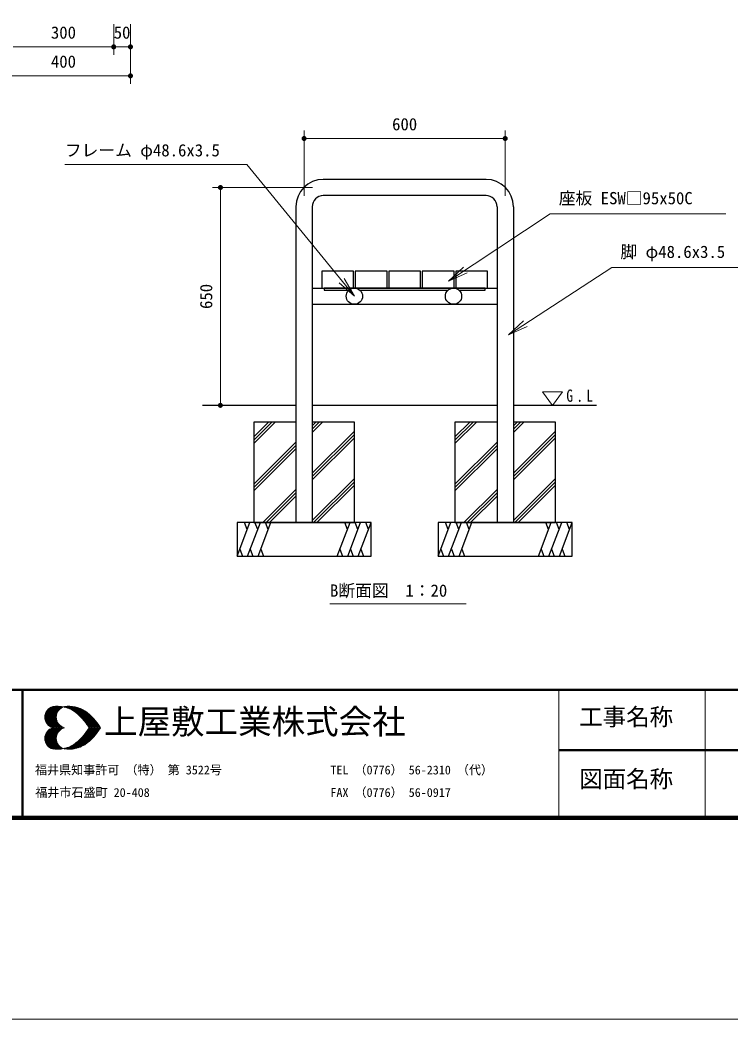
# Model space of a CAD drawing. Units: millimetres at full size, sheet at 1:20. Extents: x -400 to 8800, y -300 to 6240.
# Drawn here: x 3072 to 5190, y -300 to 2681 of the extents above; entities that cross this region are included whole.
import ezdxf
from ezdxf.enums import TextEntityAlignment as Align

# ---------------------------------------------------------------- set-up
doc = ezdxf.new("R2010")
doc.units = ezdxf.units.MM
doc.header["$LTSCALE"] = 20
for name, color, linetype, lineweight in [('D-STR-DIM\u3000寸法線、寸法値', 7, 'Continuous', 13), ('D-STR-HTXT\u3000旗上げ', 7, 'Continuous', 13), ('D-STR-TXT\u3000文字列', 7, 'Continuous', 13), ('D-STR\u3000構造物外形線', 1, 'Continuous', 25), ('D-TTL-FRAM', 7, 'Continuous', 50), ('D-TTL-TXT', 7, 'Continuous', 13), ('V-nasSTD', 7, 'Continuous', 13)]:
    doc.layers.add(name, color=color, linetype=linetype, lineweight=lineweight)
doc.styles.add('ＭＳ ゴシック', font='')
doc.styles.get('ＭＳ ゴシック').set_extended_font_data('MS Gothic')

# ---------------------------------------------------------------- blocks, each defined once
blk = doc.blocks.new('filled_dot')
at = {"color": 0, "linetype": 'Continuous', "lineweight": -2, "const_width": 1.25}
blk.add_lwpolyline([(-0.625, 0, 1), (0.625, 0, 1)], format="xyb", close=True, dxfattribs=at)
blk = doc.blocks.new('open_arrow')
at = {"color": 0, "linetype": 'Continuous', "lineweight": -2}
blk.add_lwpolyline([(7.5, 1.25), (0, 0), (7.5, -1.25)], dxfattribs=at)

msp = doc.modelspace()

# ---------------------------------------------------------------- linework, layer by layer
at = {"layer": 'D-STR-DIM\u3000寸法線、寸法値'}
for p, q in [((3351.11, 2668.78), (3351.11, 2576.86)), ((3351.11, 2668.78), (3351.11, 2576.86)), ((3401.11, 2668.78), (3401.11, 2576.86)), ((3401.11, 2668.78), (3401.11, 2490.28)), ((3051.11, 2600.86), (3351.11, 2600.86)), ((3351.11, 2600.86), (3401.11, 2600.86)), ((3001.11, 2514.28), (3401.11, 2514.28)), ((3919.02, 2155.96), (3919.02, 2351.37)), ((3919.02, 2327.37), (4519.02, 2327.37)), ((4519.02, 2155.96), (4519.02, 2351.37)), ((3944.22, 2181.16), (3645.54, 2181.16)), ((3669.54, 2181.16), (3669.54, 1531.16)), ((3862.72, 1531.16), (3645.54, 1531.16))]:
    msp.add_line(p, q, dxfattribs=at)
at = {"layer": 'D-STR-HTXT\u3000旗上げ'}
for points in [[(4069.02, 1856.86), (3748.32, 2250.25), (3740.32, 2250.25), (3204.98, 2250.25), (3438.95, 2250.25)], [(4349.98, 1901.72), (4653.22, 2102.28), (4661.22, 2102.28), (5176.87, 2102.28), (4919.04, 2102.28)], [(4528.8, 1741.7), (4837.03, 1942.27), (4845.03, 1942.27), (5260.63, 1942.27), (5052.83, 1942.27)]]:
    msp.add_lwpolyline(points, dxfattribs=at)
at = {"layer": 'D-STR-TXT\u3000文字列'}
msp.add_line((3996.34, 939.15), (4402.46, 939.15), dxfattribs=at)
at = {"layer": 'D-STR\u3000構造物外形線'}
for p, q in [((4461.82, 2205.46), (3976.22, 2205.46)), ((4461.82, 2156.86), (3976.22, 2156.86)), ((3894.72, 2123.96), (3894.72, 1181.16)), ((3943.32, 2123.96), (3943.32, 1181.16)), ((4494.72, 2123.96), (4494.72, 1181.16)), ((4543.32, 2123.96), (4543.32, 1181.16)), ((3943.32, 1881.16), (4494.72, 1881.16)), ((4085.01, 1875.16), (4348.81, 1875.16)), ((3943.32, 1832.56), (4494.72, 1832.56)), ((3894.72, 1531.16), (3616.35, 1531.16)), ((4494.72, 1531.16), (3943.32, 1531.16)), ((4791.2, 1531.16), (4543.32, 1531.16)), ((3769.02, 1437.13), (3813.05, 1481.16)), ((3769.02, 1427.13), (3823.05, 1481.16)), ((3769.02, 1417.13), (3833.05, 1481.16)), ((3943.32, 1470.01), (3954.47, 1481.16)), ((3943.32, 1460.01), (3964.47, 1481.16)), ((3943.32, 1450.01), (3974.47, 1481.16)), ((4369.02, 1437.13), (4413.05, 1481.16)), ((4369.02, 1427.13), (4423.05, 1481.16)), ((4369.02, 1417.13), (4433.05, 1481.16)), ((4543.32, 1470.01), (4554.47, 1481.16)), ((4543.32, 1460), (4564.47, 1481.16)), ((4543.32, 1450.01), (4574.47, 1481.16)), ((3943.32, 1328.59), (4069.02, 1454.29)), ((3943.32, 1318.59), (4069.02, 1444.29)), ((3943.32, 1308.59), (4069.02, 1434.29)), ((4543.32, 1328.59), (4669.02, 1454.29)), ((4543.32, 1318.59), (4669.02, 1444.29)), ((4543.32, 1308.59), (4669.02, 1434.29)), ((3769.02, 1295.71), (3894.72, 1421.41)), ((3769.02, 1285.71), (3894.72, 1411.41)), ((3769.02, 1275.71), (3894.72, 1401.41)), ((4369.02, 1295.71), (4494.72, 1421.41)), ((4369.02, 1285.71), (4494.72, 1411.41)), ((4369.02, 1275.71), (4494.72, 1401.41)), ((3943.32, 1187.17), (4069.02, 1312.87)), ((4543.32, 1187.17), (4669.02, 1312.87)), ((3947.32, 1181.16), (4069.02, 1302.87)), ((3957.32, 1181.16), (4069.02, 1292.87)), ((4547.32, 1181.16), (4669.02, 1302.87)), ((4557.32, 1181.16), (4669.02, 1292.87)), ((3795.89, 1181.16), (3894.72, 1279.99)), ((3805.89, 1181.16), (3894.72, 1269.99)), ((3815.89, 1181.16), (3894.72, 1259.99)), ((4395.89, 1181.16), (4494.72, 1279.99)), ((4405.89, 1181.16), (4494.72, 1269.99)), ((4415.89, 1181.16), (4494.72, 1259.99)), ((3719.02, 1081.16), (3757.27, 1181.16)), ((3749.26, 1160.23), (3741.25, 1181.16)), ((3750.35, 1081.16), (3788.6, 1181.16)), ((3780.59, 1160.23), (3772.58, 1181.16)), ((3781.67, 1081.16), (3819.92, 1181.16)), ((3811.91, 1160.23), (3803.9, 1181.16)), ((4018.12, 1081.16), (4056.37, 1181.16)), ((4048.36, 1160.23), (4040.35, 1181.16)), ((4049.44, 1081.16), (4087.69, 1181.16)), ((4079.69, 1160.23), (4071.68, 1181.16)), ((4080.77, 1081.16), (4119.02, 1181.16)), ((4111.01, 1160.23), (4103, 1181.16)), ((4319.02, 1081.16), (4357.27, 1181.16)), ((4349.26, 1160.23), (4341.25, 1181.16)), ((4350.35, 1081.16), (4388.6, 1181.16)), ((4380.59, 1160.23), (4372.58, 1181.16)), ((4381.67, 1081.16), (4419.92, 1181.16)), ((4411.91, 1160.23), (4403.9, 1181.16)), ((4618.12, 1081.16), (4656.37, 1181.16)), ((4648.36, 1160.23), (4640.35, 1181.16)), ((4649.44, 1081.16), (4687.69, 1181.16)), ((4679.69, 1160.23), (4671.68, 1181.16)), ((4680.77, 1081.16), (4719.02, 1181.16)), ((4711.01, 1160.23), (4703, 1181.16)), ((3727.03, 1102.1), (3735.04, 1081.16)), ((3758.35, 1102.1), (3766.36, 1081.16)), ((3789.68, 1102.1), (3797.69, 1081.16)), ((4026.13, 1102.1), (4034.14, 1081.16)), ((4057.45, 1102.1), (4065.46, 1081.16)), ((4088.78, 1102.1), (4096.79, 1081.16)), ((4327.03, 1102.1), (4335.04, 1081.16)), ((4358.35, 1102.1), (4366.36, 1081.16)), ((4389.68, 1102.1), (4397.69, 1081.16)), ((4626.13, 1102.1), (4634.14, 1081.16)), ((4657.45, 1102.1), (4665.46, 1081.16)), ((4688.78, 1102.1), (4696.79, 1081.16))]:
    msp.add_line(p, q, dxfattribs=at)
for points in [[(3971.52, 1881.16), (4066.52, 1881.16), (4066.52, 1931.16), (3971.52, 1931.16)], [(4071.52, 1881.16), (4166.52, 1881.16), (4166.52, 1931.16), (4071.52, 1931.16)], [(4171.52, 1881.16), (4266.52, 1881.16), (4266.52, 1931.16), (4171.52, 1931.16)], [(4271.52, 1881.16), (4366.52, 1881.16), (4366.52, 1931.16), (4271.52, 1931.16)], [(4371.52, 1881.16), (4466.52, 1881.16), (4466.52, 1931.16), (4371.52, 1931.16)], [(3719.02, 1081.16), (4119.02, 1081.16), (4119.02, 1181.16), (3719.02, 1181.16)], [(4319.02, 1081.16), (4719.02, 1081.16), (4719.02, 1181.16), (4319.02, 1181.16)]]:
    msp.add_lwpolyline(points, close=True, dxfattribs=at)
for points in [[(4380.79, 1875.16), (4459.02, 1875.16), (4459.02, 1881.16), (3979.02, 1881.16), (3979.02, 1875.16), (4053.03, 1875.16)], [(3894.72, 1481.16), (3769.02, 1481.16), (3769.02, 1181.16), (4069.02, 1181.16), (4069.02, 1481.16), (3943.32, 1481.16)], [(4494.72, 1481.16), (4369.02, 1481.16), (4369.02, 1181.16), (4669.02, 1181.16), (4669.02, 1481.16), (4543.32, 1481.16)]]:
    msp.add_lwpolyline(points, dxfattribs=at)
for centre in [(4069.02, 1856.86), (4364.8, 1856.86)]:
    msp.add_circle(centre, 24.3, dxfattribs=at)
for centre, radius, start, end in [((3976.22, 2123.96), 81.5, 90, 180), ((4461.82, 2123.96), 81.5, 0, 90), ((3976.22, 2123.96), 32.9, 90, 180), ((4461.82, 2123.96), 32.9, 0, 90)]:
    msp.add_arc(centre, radius, start, end, dxfattribs=at)
at = {"layer": 'D-TTL-FRAM'}
for p, q in [((300, 682.44), (8100, 682.44)), ((3079.22, 682.44), (3079.22, 300)), ((6379.22, 502.44), (4679.22, 502.44))]:
    msp.add_line(p, q, dxfattribs=at)
at = {"layer": 'D-TTL-TXT'}
for p, q in [((4679.22, 682.44), (4679.22, 300)), ((5115.96, 300), (5115.96, 682.44)), ((3145.39, 600.78), (3177.48, 632.86)), ((3145.81, 596.2), (3182.48, 632.86)), ((3145.81, 605.78), (3172.48, 632.45)), ((3146.64, 592.45), (3187.06, 632.86)), ((3147.48, 588.7), (3191.23, 632.45)), ((3147.89, 612.45), (3165.81, 630.78)), ((3149.14, 585.78), (3195.81, 632.03)), ((3157.89, 626.2), (3179.56, 604.53)), ((3160.81, 627.86), (3180.39, 608.28)), ((3163.73, 629.95), (3181.64, 612.03)), ((3167.06, 631.2), (3182.89, 615.36)), ((3170.81, 632.45), (3184.56, 618.28)), ((3174.98, 632.86), (3186.64, 620.78)), ((3179.56, 632.86), (3188.73, 623.7)), ((3184.14, 632.86), (3191.23, 625.78)), ((3189.14, 632.86), (3194.14, 627.86)), ((3194.14, 632.45), (3197.06, 629.53)), ((3198.31, 629.95), (3199.56, 631.61)), ((3199.98, 631.2), (3200.39, 631.2)), ((3203.31, 630.78), (3205.39, 632.45)), ((3203.73, 632.45), (3205.81, 629.95)), ((3207.06, 629.53), (3210.39, 632.86)), ((3208.31, 632.45), (3212.89, 627.86)), ((3210.81, 628.7), (3215.39, 632.86)), ((3212.89, 632.45), (3219.98, 625.36)), ((3214.56, 627.45), (3219.98, 632.86)), ((3217.48, 632.86), (3229.56, 620.36)), ((3217.89, 626.2), (3224.56, 632.86)), ((3221.23, 624.53), (3228.73, 632.03)), ((3222.06, 632.45), (3285.81, 569.12)), ((3224.14, 622.86), (3232.48, 631.61)), ((3227.06, 632.45), (3290.39, 569.12)), ((3227.48, 621.61), (3236.64, 630.78)), ((3230.39, 619.53), (3240.39, 629.95)), ((3232.48, 631.61), (3294.97, 569.12)), ((3232.89, 617.86), (3244.14, 628.7)), ((3235.81, 615.78), (3247.89, 627.86)), ((3238.31, 630.78), (3299.97, 569.12)), ((3238.31, 613.7), (3251.23, 626.2)), ((3244.98, 628.7), (3304.56, 569.12)), ((3252.06, 626.2), (3309.14, 569.12)), ((3145.39, 601.2), (3177.48, 569.12)), ((3145.81, 605.36), (3182.48, 569.12)), ((3146.64, 609.11), (3187.06, 569.12)), ((3147.89, 612.86), (3191.64, 569.12)), ((3149.56, 615.78), (3196.23, 569.12)), ((3150.81, 619.11), (3182.06, 588.28)), ((3150.81, 582.45), (3182.89, 614.53)), ((3152.89, 579.95), (3180.39, 607.45)), ((3153.31, 621.61), (3179.98, 594.95)), ((3154.98, 577.45), (3179.56, 602.03)), ((3155.39, 624.11), (3179.56, 599.95)), ((3157.48, 575.37), (3179.56, 597.45)), ((3241.23, 611.61), (3254.56, 624.95)), ((3243.73, 609.53), (3257.48, 623.7)), ((3246.23, 607.45), (3260.81, 622.03)), ((3248.31, 604.95), (3263.73, 620.36)), ((3250.81, 602.86), (3266.64, 618.28)), ((3253.31, 600.36), (3269.14, 616.61)), ((3255.39, 597.86), (3272.06, 614.53)), ((3257.89, 595.36), (3274.56, 612.03)), ((3259.98, 592.86), (3277.06, 609.95)), ((3261.23, 621.61), (3307.06, 576.2)), ((3262.06, 590.36), (3279.56, 607.86)), ((3264.14, 587.86), (3282.06, 605.78)), ((3266.23, 585.36), (3284.56, 603.28)), ((3268.31, 582.45), (3287.06, 600.78)), ((3270.39, 579.95), (3289.14, 598.7)), ((3280.39, 607.45), (3291.64, 595.78)), ((3145.39, 536.62), (3177.48, 568.7)), ((3145.81, 595.78), (3172.89, 569.12)), ((3145.81, 532.45), (3182.48, 568.7)), ((3145.81, 542.03), (3172.89, 568.7)), ((3146.64, 528.7), (3187.06, 568.7)), ((3147.48, 589.95), (3167.06, 569.95)), ((3147.48, 547.87), (3167.06, 567.87)), ((3147.89, 524.95), (3191.64, 568.7)), ((3149.56, 522.03), (3196.23, 568.7)), ((3160.39, 573.28), (3180.81, 593.7)), ((3163.31, 571.62), (3181.64, 589.95)), ((3166.64, 569.95), (3182.89, 586.61)), ((3166.64, 567.87), (3182.89, 551.2)), ((3169.98, 569.12), (3184.56, 583.28)), ((3169.98, 568.7), (3184.56, 554.53)), ((3174.98, 569.12), (3186.64, 580.78)), ((3174.98, 568.7), (3186.64, 557.03)), ((3179.56, 569.12), (3188.73, 578.28)), ((3179.56, 568.7), (3188.73, 559.53)), ((3184.14, 569.12), (3190.81, 575.78)), ((3184.14, 568.7), (3190.81, 562.03)), ((3188.73, 569.12), (3193.73, 573.7)), ((3188.73, 568.7), (3193.73, 564.12)), ((3193.73, 569.12), (3196.64, 572.03)), ((3193.73, 568.7), (3196.64, 565.78)), ((3198.31, 569.12), (3199.98, 570.37)), ((3198.31, 568.7), (3199.98, 567.45)), ((3199.56, 570.37), (3201.23, 569.12)), ((3199.56, 567.45), (3201.23, 568.7)), ((3202.89, 569.12), (3203.31, 569.12)), ((3202.89, 568.7), (3203.31, 568.7)), ((3222.06, 505.37), (3285.81, 568.7)), ((3227.06, 505.37), (3290.39, 568.7)), ((3232.48, 506.2), (3294.97, 568.7)), ((3238.31, 507.03), (3299.97, 568.7)), ((3244.98, 509.12), (3304.56, 568.7)), ((3252.06, 511.62), (3309.14, 568.7)), ((3270.39, 579.53), (3280.81, 569.12)), ((3270.39, 558.28), (3280.81, 568.7)), ((3272.06, 577.03), (3291.22, 596.2)), ((3274.14, 574.12), (3293.72, 593.7)), ((3275.81, 571.2), (3295.81, 591.2)), ((3275.81, 566.62), (3295.81, 546.62)), ((3278.31, 569.12), (3297.89, 588.7)), ((3278.31, 568.7), (3297.89, 549.12)), ((3282.89, 569.12), (3299.97, 585.78)), ((3282.89, 568.7), (3299.97, 552.03)), ((3287.89, 569.12), (3302.06, 583.28)), ((3287.89, 568.7), (3302.06, 554.53)), ((3292.47, 569.12), (3304.14, 580.36)), ((3292.47, 568.7), (3304.14, 557.45)), ((3297.06, 569.12), (3305.81, 577.86)), ((3297.06, 568.7), (3305.81, 559.95)), ((3301.64, 569.12), (3307.89, 574.95)), ((3301.64, 568.7), (3307.89, 562.87)), ((3306.64, 569.12), (3309.56, 572.03)), ((3306.64, 568.7), (3309.56, 565.78)), ((3311.22, 569.12), (3311.64, 569.12)), ((3311.22, 568.7), (3311.64, 568.7)), ((3145.39, 537.03), (3177.48, 504.95)), ((3145.81, 541.62), (3182.48, 504.95)), ((3146.64, 545.37), (3187.06, 504.95)), ((3147.48, 549.12), (3191.23, 505.37)), ((3149.14, 552.03), (3195.81, 505.78)), ((3150.81, 555.37), (3182.89, 523.28)), ((3150.81, 518.7), (3182.06, 549.53)), ((3152.89, 557.87), (3180.39, 530.37)), ((3153.31, 516.2), (3179.98, 542.87)), ((3154.98, 560.37), (3179.56, 535.78)), ((3155.39, 513.7), (3179.56, 537.87)), ((3157.48, 562.45), (3179.56, 540.37)), ((3160.39, 564.53), (3180.81, 544.12)), ((3163.31, 566.2), (3181.64, 547.87)), ((3253.31, 537.45), (3269.14, 521.2)), ((3255.39, 539.95), (3272.06, 523.28)), ((3257.89, 542.45), (3274.56, 525.78)), ((3259.98, 544.95), (3277.06, 527.87)), ((3261.23, 516.2), (3307.06, 561.62)), ((3262.06, 547.45), (3279.56, 529.95)), ((3264.14, 549.95), (3282.06, 532.03)), ((3266.23, 552.45), (3284.56, 534.53)), ((3268.31, 555.37), (3287.06, 537.03)), ((3270.39, 557.87), (3289.14, 539.12)), ((3272.06, 560.78), (3291.22, 541.62)), ((3274.14, 563.7), (3293.72, 544.12)), ((3280.39, 530.37), (3291.64, 542.03)), ((3145.81, 532.03), (3172.48, 505.37)), ((3147.89, 525.37), (3165.81, 507.03)), ((3157.89, 511.62), (3179.56, 533.28)), ((3160.81, 509.95), (3180.39, 529.53)), ((3163.73, 507.87), (3181.64, 525.78)), ((3167.06, 506.62), (3182.89, 522.45)), ((3170.81, 505.37), (3184.56, 519.53)), ((3174.98, 504.95), (3186.64, 517.03)), ((3179.56, 504.95), (3188.73, 514.12)), ((3184.14, 504.95), (3191.23, 512.03)), ((3189.14, 504.95), (3194.14, 509.95)), ((3194.14, 505.37), (3197.06, 508.28)), ((3198.31, 507.87), (3199.56, 506.2)), ((3203.31, 507.03), (3205.39, 505.37)), ((3203.73, 505.37), (3205.81, 507.87)), ((3207.06, 508.28), (3210.39, 504.95)), ((3208.31, 505.37), (3212.89, 509.95)), ((3210.81, 509.12), (3215.39, 504.95)), ((3212.89, 505.37), (3219.98, 512.45)), ((3214.56, 510.37), (3219.98, 504.95)), ((3217.48, 504.95), (3229.56, 517.45)), ((3217.89, 511.62), (3224.56, 504.95)), ((3221.23, 513.28), (3228.73, 505.78)), ((3224.14, 514.95), (3232.48, 506.2)), ((3227.48, 516.2), (3236.64, 507.03)), ((3230.39, 518.28), (3240.39, 507.87)), ((3232.89, 519.95), (3244.14, 509.12)), ((3235.81, 522.03), (3247.89, 509.95)), ((3238.31, 524.12), (3251.23, 511.62)), ((3241.23, 526.2), (3254.56, 512.87)), ((3243.73, 528.28), (3257.48, 514.12)), ((3246.23, 530.37), (3260.81, 515.78)), ((3248.31, 532.87), (3263.73, 517.45)), ((3250.81, 534.95), (3266.64, 519.53)), ((3199.98, 506.62), (3200.39, 506.62))]:
    msp.add_line(p, q, dxfattribs=at)
for centre, radius, start, end in [((3178.22, 600.69), 32.79, 105.2024, 254.7976), ((3182.37, 539.22), 93.98, 58.71735, 97.79751), ((3212.45, 600.69), 32.79, 105.2024, 254.7976), ((3216.61, 539.22), 93.98, 58.71735, 97.79751), ((3134, 483.84), 166.9, 30.69974, 54.3922), ((3168.23, 483.84), 166.9, 30.69974, 54.3922), ((3178.22, 537.41), 32.79, 105.2024, 254.7976), ((3212.45, 537.41), 32.79, 105.2024, 254.7976), ((3134, 654.26), 166.9, 305.6078, 329.30026), ((3168.23, 654.26), 166.9, 305.6078, 329.30026), ((3182.37, 598.88), 93.98, 262.20249, 301.28265), ((3216.61, 598.88), 93.98, 262.20249, 301.28265)]:
    msp.add_arc(centre, radius, start, end, dxfattribs=at)
at = {"layer": 'V-nasSTD'}
for p, q in [((4689.97, 1571.16), (4629.97, 1571.16)), ((4659.97, 1531.16), (4629.97, 1571.16)), ((4659.97, 1531.16), (4689.97, 1571.16))]:
    msp.add_line(p, q, dxfattribs=at)
msp.add_lwpolyline([(-400, -300), (-400, 6240), (8800, 6240), (8800, -300)], close=True, dxfattribs=at)
at = {"layer": 'V-nasSTD', "color": 3, "lineweight": 140}
msp.add_lwpolyline([(300, 300), (300, 5640), (8100, 5640), (8100, 300)], close=True, dxfattribs=at)

# ---------------------------------------------------------------- block references
at = {"layer": 'D-STR-DIM\u3000寸法線、寸法値', "xscale": 6, "yscale": 6}
for p, rotation in [((3351.11, 2600.86), 180), ((3401.11, 2600.86), 180), ((3401.11, 2514.28), 180), ((4519.02, 2327.37), 180), ((3669.54, 2181.16), 270), ((3669.54, 1531.16), 90)]:
    msp.add_blockref('filled_dot', p, dxfattribs=dict(at, rotation=rotation))
for p in [(3351.11, 2600.86), (3919.02, 2327.37)]:
    msp.add_blockref('filled_dot', p, dxfattribs=at)
at = {"layer": 'D-STR-HTXT\u3000旗上げ', "xscale": 8, "yscale": 8}
for p, rotation in [((4349.98, 1901.72), 33.5), ((4069.02, 1856.86), 129.2), ((4528.8, 1741.7), 33.1)]:
    msp.add_blockref('open_arrow', p, dxfattribs=dict(at, rotation=rotation))

# ---------------------------------------------------------------- texts
at = {"layer": 'D-STR-DIM\u3000寸法線、寸法値', "style": 'ＭＳ ゴシック'}
for s, p in [('300', (3201.11, 2643.61)), ('50', (3376.11, 2643.61)), ('400', (3201.11, 2557.03)), ('600', (4219.02, 2370.13))]:
    msp.add_text(s, height=36.66, dxfattribs=at).set_placement(p, align=Align.MIDDLE_CENTER)
msp.add_text('650', height=36.66, rotation=90, dxfattribs=at).set_placement((3626.79, 1856.16), align=Align.MIDDLE_CENTER)
at = {"layer": 'D-STR-HTXT\u3000旗上げ', "style": 'ＭＳ ゴシック'}
for s, p in [('フレーム φ48.6x3.5', (3205.37, 2262.98)), ('座板 ESW□95x50C', (4678.97, 2120.04)), ('脚 φ48.6x3.5', (4862.79, 1960.02))]:
    msp.add_text(s, height=36.66, dxfattribs=at).set_placement(p, align=Align.BOTTOM_LEFT)
at = {"layer": 'D-STR-TXT\u3000文字列', "style": 'ＭＳ ゴシック'}
msp.add_text('B断面図\u30001：20', height=36.66, dxfattribs=at).set_placement((3996.34, 949.15), align=Align.BOTTOM_LEFT)
at = {"layer": 'D-TTL-TXT', "style": 'ＭＳ ゴシック'}
for s, height, p in [('上屋敷工業株式会社', 73.31, (3322.26, 528.82)), ('工事名称', 51.32, (4739.83, 560.61)), ('福井県知事許可 （特） 第 3522号', 26.39, (3116.29, 421.98)), ('TEL （0776） 56-2310 （代）', 26.39, (3997.6, 421.98)), ('図面名称', 51.32, (4739.83, 375.4)), ('福井市石盛町 20-408', 26.39, (3117.02, 354.81)), ('FAX （0776） 56-0917', 26.39, (3997.6, 354.81))]:
    msp.add_text(s, height=height, dxfattribs=at).set_placement(p, align=Align.BOTTOM_LEFT)
at = {"layer": 'V-nasSTD', "insert": (4701.41, 1541.16), "char_height": 36.66, "attachment_point": 7, "style": 'ＭＳ ゴシック'}
msp.add_mtext('\\T1.5;\\W0.8;G.L', dxfattribs=at)

doc.saveas('drawing.dxf')
